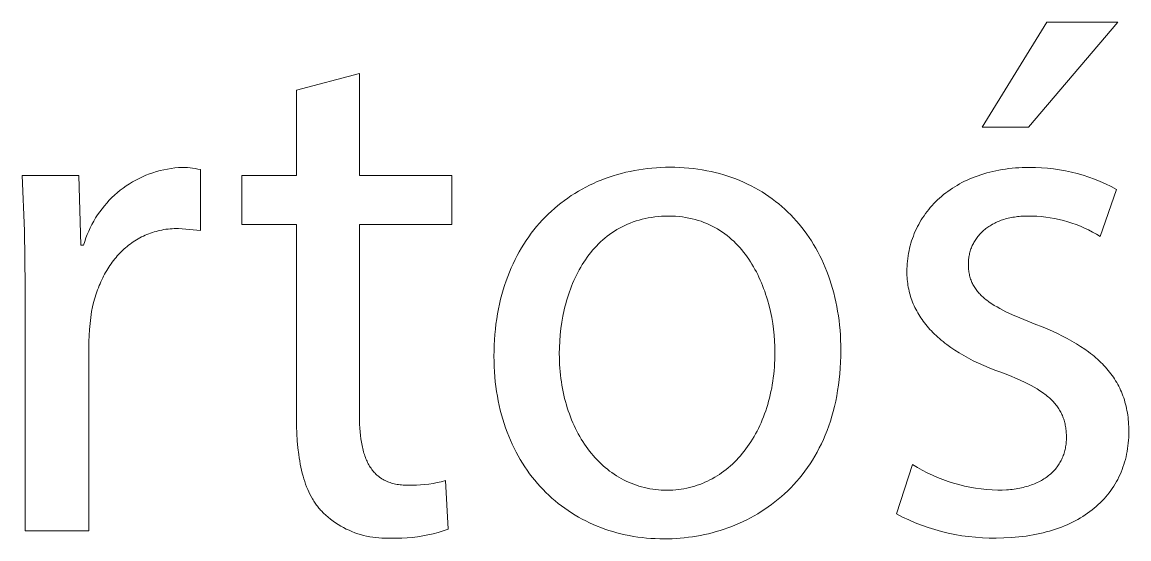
# Model space of a CAD drawing. Header units: millimetres. Extents: x -1893 to 2799, y -925 to 2353.
# Drawn here: x 1589.8 to 1660.7, y -846.5 to -813.5 of the extents above; entities that cross this region are included whole.
import ezdxf

# ---------------------------------------------------------------- set-up
doc = ezdxf.new("R2010")
doc.units = ezdxf.units.MM
doc.header["$MEASUREMENT"] = 0
doc.layers.add('Domyślny', color=7, linetype='Continuous', true_color=0x000000)

msp = doc.modelspace()

# ---------------------------------------------------------------- linework, layer by layer
at = {"layer": 'Domyślny', "color": 18, "lineweight": 15, "true_color": 0x000000}
for p, q in [((1651.272, -820.197), (1655.428, -813.478)), ((1659.975, -813.478), (1654.241, -820.197)), ((1655.428, -813.478), (1659.975, -813.478)), ((1607.363, -817.837), (1611.394, -816.759)), ((1611.394, -816.759), (1611.394, -823.29)), ((1607.363, -823.29), (1607.363, -817.837)), ((1654.241, -820.197), (1651.272, -820.197)), ((1598.163, -823.115), (1598.391, -823.044)), ((1598.391, -823.044), (1598.621, -822.981)), ((1598.621, -822.981), (1598.853, -822.927)), ((1598.853, -822.927), (1599.087, -822.88)), ((1599.087, -822.88), (1599.322, -822.841)), ((1599.322, -822.841), (1599.558, -822.811)), ((1599.558, -822.811), (1599.796, -822.789)), ((1599.796, -822.789), (1600.034, -822.775)), ((1600.034, -822.775), (1600.203, -822.778)), ((1600.203, -822.778), (1600.371, -822.788)), ((1600.371, -822.788), (1600.54, -822.802)), ((1600.54, -822.802), (1600.707, -822.822)), ((1600.707, -822.822), (1600.874, -822.848)), ((1600.874, -822.848), (1601.04, -822.879)), ((1601.04, -822.879), (1601.205, -822.915)), ((1601.205, -822.915), (1601.205, -826.806)), ((1628.452, -823.087), (1628.725, -823.027)), ((1628.725, -823.027), (1629, -822.972)), ((1629, -822.972), (1629.278, -822.924)), ((1629.278, -822.924), (1629.559, -822.882)), ((1629.559, -822.882), (1629.842, -822.846)), ((1629.842, -822.846), (1630.127, -822.817)), ((1630.127, -822.817), (1630.414, -822.795)), ((1630.414, -822.795), (1630.703, -822.778)), ((1630.703, -822.778), (1630.995, -822.768)), ((1630.995, -822.768), (1631.288, -822.765)), ((1631.288, -822.765), (1631.593, -822.769)), ((1631.593, -822.769), (1631.894, -822.779)), ((1631.894, -822.779), (1632.193, -822.796)), ((1632.193, -822.796), (1632.488, -822.82)), ((1632.488, -822.82), (1632.779, -822.851)), ((1632.779, -822.851), (1633.067, -822.888)), ((1633.067, -822.888), (1633.352, -822.932)), ((1633.352, -822.932), (1633.634, -822.983)), ((1633.634, -822.983), (1633.911, -823.04)), ((1633.911, -823.04), (1634.186, -823.103)), ((1651.763, -823.077), (1651.958, -823.03)), ((1651.958, -823.03), (1652.156, -822.986)), ((1652.156, -822.986), (1652.358, -822.947)), ((1652.358, -822.947), (1652.562, -822.911)), ((1652.562, -822.911), (1652.769, -822.88)), ((1652.769, -822.88), (1652.98, -822.852)), ((1652.98, -822.852), (1653.193, -822.829)), ((1653.193, -822.829), (1653.409, -822.809)), ((1653.409, -822.809), (1653.628, -822.794)), ((1653.628, -822.794), (1653.85, -822.783)), ((1653.85, -822.783), (1654.075, -822.777)), ((1654.075, -822.777), (1654.303, -822.775)), ((1654.303, -822.775), (1654.691, -822.779)), ((1654.691, -822.779), (1655.078, -822.797)), ((1655.078, -822.797), (1655.464, -822.827)), ((1655.464, -822.827), (1655.849, -822.871)), ((1655.849, -822.871), (1656.233, -822.927)), ((1656.233, -822.927), (1656.614, -822.997)), ((1656.614, -822.997), (1656.993, -823.079)), ((1589.936, -826.835), (1589.784, -823.29)), ((1589.784, -823.29), (1593.409, -823.29)), ((1593.409, -823.29), (1593.55, -827.743)), ((1596.658, -823.826), (1596.862, -823.702)), ((1596.862, -823.702), (1597.07, -823.586)), ((1597.07, -823.586), (1597.282, -823.476)), ((1597.282, -823.476), (1597.497, -823.375)), ((1597.497, -823.375), (1597.716, -823.28)), ((1597.716, -823.28), (1597.938, -823.194)), ((1597.938, -823.194), (1598.163, -823.115)), ((1603.848, -826.431), (1603.848, -823.29)), ((1603.848, -823.29), (1607.363, -823.29)), ((1611.394, -823.29), (1617.316, -823.29)), ((1617.316, -823.29), (1617.316, -826.431)), ((1626.376, -823.796), (1626.624, -823.686)), ((1626.624, -823.686), (1626.876, -823.583)), ((1626.876, -823.583), (1627.131, -823.485)), ((1627.131, -823.485), (1627.389, -823.393)), ((1627.389, -823.393), (1627.651, -823.307)), ((1627.651, -823.307), (1627.915, -823.228)), ((1627.915, -823.228), (1628.182, -823.155)), ((1628.182, -823.155), (1628.452, -823.087)), ((1634.186, -823.103), (1634.456, -823.173)), ((1634.456, -823.173), (1634.723, -823.249)), ((1634.723, -823.249), (1634.986, -823.332)), ((1634.986, -823.332), (1635.245, -823.42)), ((1635.245, -823.42), (1635.501, -823.515)), ((1635.501, -823.515), (1635.753, -823.616)), ((1635.753, -823.616), (1636, -823.723)), ((1636, -823.723), (1636.244, -823.836)), ((1649.828, -823.833), (1649.988, -823.747)), ((1649.988, -823.747), (1650.151, -823.665)), ((1650.151, -823.665), (1650.317, -823.586)), ((1650.317, -823.586), (1650.486, -823.51)), ((1650.486, -823.51), (1650.659, -823.437)), ((1650.659, -823.437), (1650.835, -823.368)), ((1650.835, -823.368), (1651.014, -823.303)), ((1651.014, -823.303), (1651.197, -823.241)), ((1651.197, -823.241), (1651.382, -823.183)), ((1651.382, -823.183), (1651.571, -823.128)), ((1651.571, -823.128), (1651.763, -823.077)), ((1656.993, -823.079), (1657.369, -823.174)), ((1657.369, -823.174), (1657.741, -823.281)), ((1657.741, -823.281), (1658.11, -823.401)), ((1658.11, -823.401), (1658.474, -823.533)), ((1658.474, -823.533), (1658.834, -823.677)), ((1658.834, -823.677), (1659.188, -823.833)), ((1595.71, -824.546), (1595.889, -824.389)), ((1595.889, -824.389), (1596.074, -824.238)), ((1596.074, -824.238), (1596.264, -824.094)), ((1596.264, -824.094), (1596.458, -823.956)), ((1596.458, -823.956), (1596.658, -823.826)), ((1624.959, -824.581), (1625.186, -824.436)), ((1625.186, -824.436), (1625.416, -824.296)), ((1625.416, -824.296), (1625.651, -824.162)), ((1625.651, -824.162), (1625.889, -824.034)), ((1625.889, -824.034), (1626.131, -823.912)), ((1626.131, -823.912), (1626.376, -823.796)), ((1636.244, -823.836), (1636.484, -823.954)), ((1636.484, -823.954), (1636.719, -824.079)), ((1636.719, -824.079), (1636.95, -824.209)), ((1636.95, -824.209), (1637.178, -824.346)), ((1637.178, -824.346), (1637.4, -824.487)), ((1637.4, -824.487), (1637.619, -824.635)), ((1648.808, -824.518), (1648.943, -824.411)), ((1648.943, -824.411), (1649.082, -824.307)), ((1649.082, -824.307), (1649.224, -824.206)), ((1649.224, -824.206), (1649.37, -824.108)), ((1649.37, -824.108), (1649.52, -824.013)), ((1649.52, -824.013), (1649.672, -823.922)), ((1649.672, -823.922), (1649.828, -823.833)), ((1659.881, -824.181), (1658.85, -827.196)), ((1659.188, -823.833), (1659.538, -824.001)), ((1659.538, -824.001), (1659.881, -824.181)), ((1595.05, -825.233), (1595.206, -825.053)), ((1595.206, -825.053), (1595.368, -824.878)), ((1595.368, -824.878), (1595.536, -824.709)), ((1595.536, -824.709), (1595.71, -824.546)), ((1624.092, -825.221), (1624.302, -825.053)), ((1624.302, -825.053), (1624.517, -824.89)), ((1624.517, -824.89), (1624.736, -824.733)), ((1624.736, -824.733), (1624.959, -824.581)), ((1637.619, -824.635), (1637.833, -824.788)), ((1637.833, -824.788), (1638.043, -824.946)), ((1638.043, -824.946), (1638.248, -825.11)), ((1638.248, -825.11), (1638.449, -825.279)), ((1648.07, -825.214), (1648.184, -825.092)), ((1648.184, -825.092), (1648.302, -824.972)), ((1648.302, -824.972), (1648.423, -824.854)), ((1648.423, -824.854), (1648.547, -824.739)), ((1648.547, -824.739), (1648.676, -824.627)), ((1648.676, -824.627), (1648.808, -824.518)), ((1594.492, -826.005), (1594.621, -825.805)), ((1594.621, -825.805), (1594.757, -825.609)), ((1594.757, -825.609), (1594.9, -825.419)), ((1594.9, -825.419), (1595.05, -825.233)), ((1623.293, -825.953), (1623.486, -825.761)), ((1623.486, -825.761), (1623.683, -825.576)), ((1623.683, -825.576), (1623.885, -825.396)), ((1623.885, -825.396), (1624.092, -825.221)), ((1630.746, -825.903), (1630.527, -825.919)), ((1630.968, -825.893), (1630.746, -825.903)), ((1631.195, -825.89), (1630.968, -825.893)), ((1631.422, -825.894), (1631.195, -825.89)), ((1631.645, -825.904), (1631.422, -825.894)), ((1631.863, -825.922), (1631.645, -825.904)), ((1638.449, -825.279), (1638.645, -825.454)), ((1638.645, -825.454), (1638.837, -825.634)), ((1638.837, -825.634), (1639.024, -825.819)), ((1639.024, -825.819), (1639.206, -826.009)), ((1647.465, -825.999), (1647.557, -825.863)), ((1647.557, -825.863), (1647.652, -825.729)), ((1647.652, -825.729), (1647.751, -825.596)), ((1647.751, -825.596), (1647.854, -825.467)), ((1647.854, -825.467), (1647.96, -825.339)), ((1647.96, -825.339), (1648.07, -825.214)), ((1653.658, -825.909), (1653.552, -825.92)), ((1653.765, -825.9), (1653.658, -825.909)), ((1653.874, -825.893), (1653.765, -825.9)), ((1653.984, -825.888), (1653.874, -825.893)), ((1654.096, -825.885), (1653.984, -825.888)), ((1654.209, -825.884), (1654.096, -825.885)), ((1654.497, -825.887), (1654.209, -825.884)), ((1654.784, -825.9), (1654.497, -825.887)), ((1655.07, -825.922), (1654.784, -825.9)), ((1594.146, -826.631), (1594.254, -826.419)), ((1594.254, -826.419), (1594.369, -826.21)), ((1594.369, -826.21), (1594.492, -826.005)), ((1607.363, -826.431), (1603.848, -826.431)), ((1607.363, -838.836), (1607.363, -826.431)), ((1617.316, -826.431), (1611.394, -826.431)), ((1611.394, -826.431), (1611.394, -838.696)), ((1622.567, -826.773), (1622.741, -826.56)), ((1622.741, -826.56), (1622.92, -826.352)), ((1622.92, -826.352), (1623.104, -826.149)), ((1623.104, -826.149), (1623.293, -825.953)), ((1628.212, -826.571), (1628.044, -826.661)), ((1628.384, -826.487), (1628.212, -826.571)), ((1628.559, -826.408), (1628.384, -826.487)), ((1628.739, -826.334), (1628.559, -826.408)), ((1628.922, -826.265), (1628.739, -826.334)), ((1629.109, -826.202), (1628.922, -826.265)), ((1629.3, -826.144), (1629.109, -826.202)), ((1629.494, -826.092), (1629.3, -826.144)), ((1629.693, -826.045), (1629.494, -826.092)), ((1629.896, -826.005), (1629.693, -826.045)), ((1630.102, -825.97), (1629.896, -826.005)), ((1630.313, -825.942), (1630.102, -825.97)), ((1630.527, -825.919), (1630.313, -825.942)), ((1632.077, -825.946), (1631.863, -825.922)), ((1632.287, -825.977), (1632.077, -825.946)), ((1632.493, -826.014), (1632.287, -825.977)), ((1632.694, -826.057), (1632.493, -826.014)), ((1632.892, -826.107), (1632.694, -826.057)), ((1633.085, -826.163), (1632.892, -826.107)), ((1633.274, -826.225), (1633.085, -826.163)), ((1633.459, -826.292), (1633.274, -826.225)), ((1633.639, -826.365), (1633.459, -826.292)), ((1633.816, -826.444), (1633.639, -826.365)), ((1633.989, -826.528), (1633.816, -826.444)), ((1634.158, -826.617), (1633.989, -826.528)), ((1634.322, -826.712), (1634.158, -826.617)), ((1639.206, -826.009), (1639.383, -826.205)), ((1639.383, -826.205), (1639.556, -826.405)), ((1639.556, -826.405), (1639.724, -826.61)), ((1639.724, -826.61), (1639.886, -826.821)), ((1647.066, -826.713), (1647.138, -826.566)), ((1647.138, -826.566), (1647.214, -826.421)), ((1647.214, -826.421), (1647.294, -826.279)), ((1647.294, -826.279), (1647.378, -826.138)), ((1647.378, -826.138), (1647.465, -825.999)), ((1651.646, -826.596), (1651.58, -826.644)), ((1651.715, -826.549), (1651.646, -826.596)), ((1651.786, -826.504), (1651.715, -826.549)), ((1651.858, -826.46), (1651.786, -826.504)), ((1651.932, -826.417), (1651.858, -826.46)), ((1652.008, -826.376), (1651.932, -826.417)), ((1652.085, -826.336), (1652.008, -826.376)), ((1652.164, -826.298), (1652.085, -826.336)), ((1652.245, -826.261), (1652.164, -826.298)), ((1652.328, -826.226), (1652.245, -826.261)), ((1652.412, -826.192), (1652.328, -826.226)), ((1652.498, -826.16), (1652.412, -826.192)), ((1652.585, -826.13), (1652.498, -826.16)), ((1652.675, -826.101), (1652.585, -826.13)), ((1652.766, -826.074), (1652.675, -826.101)), ((1652.858, -826.048), (1652.766, -826.074)), ((1652.952, -826.025), (1652.858, -826.048)), ((1653.048, -826.003), (1652.952, -826.025)), ((1653.146, -825.982), (1653.048, -826.003)), ((1653.245, -825.964), (1653.146, -825.982)), ((1653.346, -825.948), (1653.245, -825.964)), ((1653.448, -825.933), (1653.346, -825.948)), ((1653.552, -825.92), (1653.448, -825.933)), ((1655.356, -825.953), (1655.07, -825.922)), ((1655.641, -825.994), (1655.356, -825.953)), ((1655.924, -826.045), (1655.641, -825.994)), ((1656.205, -826.105), (1655.924, -826.045)), ((1656.484, -826.174), (1656.205, -826.105)), ((1656.76, -826.252), (1656.484, -826.174)), ((1657.034, -826.339), (1656.76, -826.252)), ((1657.305, -826.436), (1657.034, -826.339)), ((1657.573, -826.541), (1657.305, -826.436)), ((1657.836, -826.655), (1657.573, -826.541)), ((1589.972, -830.384), (1589.936, -826.835)), ((1593.791, -827.515), (1593.868, -827.29)), ((1593.868, -827.29), (1593.953, -827.067)), ((1593.953, -827.067), (1594.046, -826.847)), ((1594.046, -826.847), (1594.146, -826.631)), ((1597.327, -827.283), (1597.219, -827.343)), ((1597.437, -827.226), (1597.327, -827.283)), ((1597.548, -827.172), (1597.437, -827.226)), ((1597.66, -827.12), (1597.548, -827.172)), ((1597.774, -827.071), (1597.66, -827.12)), ((1597.89, -827.025), (1597.774, -827.071)), ((1598.007, -826.982), (1597.89, -827.025)), ((1598.126, -826.941), (1598.007, -826.982)), ((1598.246, -826.903), (1598.126, -826.941)), ((1598.368, -826.868), (1598.246, -826.903)), ((1598.491, -826.836), (1598.368, -826.868)), ((1598.615, -826.807), (1598.491, -826.836)), ((1598.741, -826.781), (1598.615, -826.807)), ((1598.869, -826.758), (1598.741, -826.781)), ((1598.997, -826.737), (1598.869, -826.758)), ((1599.128, -826.72), (1598.997, -826.737)), ((1599.259, -826.706), (1599.128, -826.72)), ((1599.392, -826.695), (1599.259, -826.706)), ((1599.527, -826.687), (1599.392, -826.695)), ((1599.662, -826.682), (1599.527, -826.687)), ((1599.799, -826.681), (1599.662, -826.682)), ((1601.205, -826.806), (1599.799, -826.681)), ((1622.075, -827.446), (1622.234, -827.217)), ((1622.234, -827.217), (1622.398, -826.992)), ((1622.398, -826.992), (1622.567, -826.773)), ((1627.117, -827.295), (1626.976, -827.416)), ((1627.262, -827.178), (1627.117, -827.295)), ((1627.411, -827.065), (1627.262, -827.178)), ((1627.564, -826.957), (1627.411, -827.065)), ((1627.72, -826.854), (1627.564, -826.957)), ((1627.88, -826.755), (1627.72, -826.854)), ((1628.044, -826.661), (1627.88, -826.755)), ((1634.483, -826.811), (1634.322, -826.712)), ((1634.64, -826.915), (1634.483, -826.811)), ((1634.793, -827.024), (1634.64, -826.915)), ((1634.942, -827.138), (1634.793, -827.024)), ((1635.087, -827.256), (1634.942, -827.138)), ((1635.228, -827.378), (1635.087, -827.256)), ((1639.886, -826.821), (1640.044, -827.036)), ((1640.044, -827.036), (1640.197, -827.256)), ((1640.197, -827.256), (1640.345, -827.48)), ((1646.764, -827.473), (1646.817, -827.317)), ((1646.817, -827.317), (1646.873, -827.164)), ((1646.873, -827.164), (1646.933, -827.012)), ((1646.933, -827.012), (1646.997, -826.861)), ((1646.997, -826.861), (1647.066, -826.713)), ((1650.915, -827.315), (1650.872, -827.378)), ((1650.961, -827.253), (1650.915, -827.315)), ((1651.008, -827.192), (1650.961, -827.253)), ((1651.057, -827.132), (1651.008, -827.192)), ((1651.108, -827.073), (1651.057, -827.132)), ((1651.16, -827.016), (1651.108, -827.073)), ((1651.215, -826.959), (1651.16, -827.016)), ((1651.271, -826.903), (1651.215, -826.959)), ((1651.329, -826.849), (1651.271, -826.903)), ((1651.389, -826.796), (1651.329, -826.849)), ((1651.451, -826.744), (1651.389, -826.796)), ((1651.514, -826.693), (1651.451, -826.744)), ((1651.58, -826.644), (1651.514, -826.693)), ((1658.096, -826.778), (1657.836, -826.655)), ((1658.352, -826.909), (1658.096, -826.778)), ((1658.603, -827.048), (1658.352, -826.909)), ((1658.85, -827.196), (1658.603, -827.048)), ((1593.55, -827.743), (1593.721, -827.743)), ((1593.721, -827.743), (1593.791, -827.515)), ((1596.321, -827.994), (1596.229, -828.078)), ((1596.414, -827.912), (1596.321, -827.994)), ((1596.509, -827.832), (1596.414, -827.912)), ((1596.605, -827.755), (1596.509, -827.832)), ((1596.704, -827.68), (1596.605, -827.755)), ((1596.804, -827.607), (1596.704, -827.68)), ((1596.905, -827.538), (1596.804, -827.607)), ((1597.008, -827.47), (1596.905, -827.538)), ((1597.113, -827.405), (1597.008, -827.47)), ((1597.219, -827.343), (1597.113, -827.405)), ((1621.629, -828.168), (1621.772, -827.922)), ((1621.772, -827.922), (1621.921, -827.681)), ((1621.921, -827.681), (1622.075, -827.446)), ((1626.446, -827.941), (1626.323, -828.081)), ((1626.573, -827.804), (1626.446, -827.941)), ((1626.704, -827.671), (1626.573, -827.804)), ((1626.838, -827.541), (1626.704, -827.671)), ((1626.976, -827.416), (1626.838, -827.541)), ((1635.366, -827.505), (1635.228, -827.378)), ((1635.499, -827.635), (1635.366, -827.505)), ((1635.629, -827.77), (1635.499, -827.635)), ((1635.755, -827.908), (1635.629, -827.77)), ((1635.878, -828.049), (1635.755, -827.908)), ((1640.345, -827.48), (1640.487, -827.71)), ((1640.487, -827.71), (1640.624, -827.944)), ((1640.624, -827.944), (1640.756, -828.182)), ((1646.596, -828.11), (1646.632, -827.948)), ((1646.632, -827.948), (1646.672, -827.788)), ((1646.672, -827.788), (1646.716, -827.63)), ((1646.716, -827.63), (1646.764, -827.473)), ((1650.565, -827.985), (1650.54, -828.057)), ((1650.591, -827.915), (1650.565, -827.985)), ((1650.62, -827.845), (1650.591, -827.915)), ((1650.65, -827.776), (1650.62, -827.845)), ((1650.682, -827.707), (1650.65, -827.776)), ((1650.716, -827.64), (1650.682, -827.707)), ((1650.752, -827.573), (1650.716, -827.64)), ((1650.79, -827.507), (1650.752, -827.573)), ((1650.83, -827.442), (1650.79, -827.507)), ((1650.872, -827.378), (1650.83, -827.442)), ((1595.637, -828.732), (1595.559, -828.835)), ((1595.716, -828.632), (1595.637, -828.732)), ((1595.797, -828.535), (1595.716, -828.632)), ((1595.88, -828.439), (1595.797, -828.535)), ((1595.965, -828.345), (1595.88, -828.439)), ((1596.051, -828.254), (1595.965, -828.345)), ((1596.139, -828.165), (1596.051, -828.254)), ((1596.229, -828.078), (1596.139, -828.165)), ((1621.232, -828.937), (1621.359, -828.675)), ((1621.359, -828.675), (1621.491, -828.419)), ((1621.491, -828.419), (1621.629, -828.168)), ((1625.867, -828.679), (1625.762, -828.837)), ((1625.976, -828.525), (1625.867, -828.679)), ((1626.088, -828.373), (1625.976, -828.525)), ((1626.204, -828.226), (1626.088, -828.373)), ((1626.323, -828.081), (1626.204, -828.226)), ((1635.996, -828.195), (1635.878, -828.049)), ((1636.111, -828.343), (1635.996, -828.195)), ((1636.223, -828.495), (1636.111, -828.343)), ((1636.331, -828.65), (1636.223, -828.495)), ((1636.435, -828.808), (1636.331, -828.65)), ((1640.756, -828.182), (1640.883, -828.425)), ((1640.883, -828.425), (1641.004, -828.673)), ((1641.004, -828.673), (1641.12, -828.925)), ((1646.494, -828.769), (1646.513, -828.602)), ((1646.513, -828.602), (1646.537, -828.437)), ((1646.537, -828.437), (1646.564, -828.273)), ((1646.564, -828.273), (1646.596, -828.11)), ((1650.406, -828.729), (1650.401, -828.806)), ((1650.413, -828.652), (1650.406, -828.729)), ((1650.422, -828.575), (1650.413, -828.652)), ((1650.433, -828.5), (1650.422, -828.575)), ((1650.446, -828.424), (1650.433, -828.5)), ((1650.461, -828.35), (1650.446, -828.424)), ((1650.478, -828.275), (1650.461, -828.35)), ((1650.497, -828.202), (1650.478, -828.275)), ((1650.517, -828.129), (1650.497, -828.202)), ((1650.54, -828.057), (1650.517, -828.129)), ((1595.199, -829.376), (1595.132, -829.49)), ((1595.267, -829.264), (1595.199, -829.376)), ((1595.337, -829.153), (1595.267, -829.264)), ((1595.409, -829.045), (1595.337, -829.153)), ((1595.483, -828.939), (1595.409, -829.045)), ((1595.559, -828.835), (1595.483, -828.939)), ((1620.996, -829.475), (1621.111, -829.203)), ((1621.111, -829.203), (1621.232, -828.937)), ((1625.468, -829.327), (1625.377, -829.496)), ((1625.562, -829.161), (1625.468, -829.327)), ((1625.66, -828.997), (1625.562, -829.161)), ((1625.762, -828.837), (1625.66, -828.997)), ((1636.535, -828.969), (1636.435, -828.808)), ((1636.632, -829.132), (1636.535, -828.969)), ((1636.726, -829.298), (1636.632, -829.132)), ((1636.816, -829.466), (1636.726, -829.298)), ((1641.12, -828.925), (1641.231, -829.181)), ((1641.231, -829.181), (1641.336, -829.441)), ((1641.336, -829.441), (1641.435, -829.706)), ((1646.46, -829.446), (1646.462, -829.275)), ((1646.461, -829.573), (1646.46, -829.446)), ((1646.462, -829.275), (1646.468, -829.105)), ((1646.468, -829.105), (1646.479, -828.936)), ((1646.479, -828.936), (1646.494, -828.769)), ((1650.398, -828.884), (1650.397, -828.962)), ((1650.397, -828.962), (1650.398, -829.05)), ((1650.401, -828.806), (1650.398, -828.884)), ((1650.398, -829.05), (1650.401, -829.136)), ((1650.401, -829.136), (1650.406, -829.221)), ((1650.406, -829.221), (1650.413, -829.304)), ((1650.413, -829.304), (1650.422, -829.386)), ((1650.422, -829.386), (1650.433, -829.467)), ((1594.827, -830.09), (1594.772, -830.215)), ((1594.885, -829.966), (1594.827, -830.09)), ((1594.944, -829.845), (1594.885, -829.966)), ((1595.004, -829.725), (1594.944, -829.845)), ((1595.067, -829.607), (1595.004, -829.725)), ((1595.132, -829.49), (1595.067, -829.607)), ((1620.687, -830.322), (1620.784, -830.034)), ((1620.784, -830.034), (1620.887, -829.752)), ((1620.887, -829.752), (1620.996, -829.475)), ((1625.124, -830.019), (1625.047, -830.198)), ((1625.205, -829.842), (1625.124, -830.019)), ((1625.289, -829.668), (1625.205, -829.842)), ((1625.377, -829.496), (1625.289, -829.668)), ((1636.902, -829.637), (1636.816, -829.466)), ((1636.985, -829.809), (1636.902, -829.637)), ((1637.065, -829.984), (1636.985, -829.809)), ((1637.141, -830.161), (1637.065, -829.984)), ((1637.214, -830.339), (1637.141, -830.161)), ((1641.435, -829.706), (1641.529, -829.975)), ((1641.529, -829.975), (1641.617, -830.248)), ((1646.465, -829.7), (1646.461, -829.573)), ((1646.472, -829.825), (1646.465, -829.7)), ((1646.482, -829.951), (1646.472, -829.825)), ((1646.495, -830.075), (1646.482, -829.951)), ((1646.511, -830.199), (1646.495, -830.075)), ((1650.433, -829.467), (1650.447, -829.546)), ((1650.447, -829.546), (1650.462, -829.624)), ((1650.462, -829.624), (1650.479, -829.701)), ((1650.479, -829.701), (1650.498, -829.776)), ((1650.498, -829.776), (1650.52, -829.851)), ((1650.52, -829.851), (1650.543, -829.924)), ((1650.543, -829.924), (1650.569, -829.995)), ((1650.569, -829.995), (1650.597, -830.066)), ((1650.597, -830.066), (1650.626, -830.136)), ((1650.626, -830.136), (1650.658, -830.204)), ((1589.972, -846.024), (1589.972, -830.384)), ((1594.526, -830.867), (1594.441, -831.14)), ((1594.619, -830.602), (1594.526, -830.867)), ((1594.668, -830.471), (1594.619, -830.602)), ((1594.719, -830.342), (1594.668, -830.471)), ((1594.772, -830.215), (1594.719, -830.342)), ((1620.511, -830.911), (1620.595, -830.614)), ((1620.595, -830.614), (1620.687, -830.322)), ((1624.837, -830.747), (1624.773, -830.935)), ((1624.903, -830.562), (1624.837, -830.747)), ((1624.974, -830.379), (1624.903, -830.562)), ((1625.047, -830.198), (1624.974, -830.379)), ((1637.283, -830.519), (1637.214, -830.339)), ((1637.349, -830.7), (1637.283, -830.519)), ((1637.412, -830.883), (1637.349, -830.7)), ((1641.617, -830.248), (1641.699, -830.525)), ((1641.699, -830.525), (1641.776, -830.806)), ((1641.776, -830.806), (1641.847, -831.091)), ((1646.529, -830.321), (1646.511, -830.199)), ((1646.55, -830.444), (1646.529, -830.321)), ((1646.574, -830.565), (1646.55, -830.444)), ((1646.601, -830.686), (1646.574, -830.565)), ((1646.631, -830.806), (1646.601, -830.686)), ((1646.664, -830.925), (1646.631, -830.806)), ((1650.658, -830.204), (1650.692, -830.272)), ((1650.692, -830.272), (1650.728, -830.338)), ((1650.728, -830.338), (1650.766, -830.404)), ((1650.766, -830.404), (1650.806, -830.468)), ((1650.806, -830.468), (1650.848, -830.532)), ((1650.848, -830.532), (1650.893, -830.594)), ((1650.893, -830.594), (1650.939, -830.656)), ((1650.939, -830.656), (1650.988, -830.717)), ((1650.988, -830.717), (1651.039, -830.777)), ((1651.039, -830.777), (1651.091, -830.837)), ((1651.091, -830.837), (1651.146, -830.895)), ((1594.365, -831.418), (1594.297, -831.703)), ((1594.441, -831.14), (1594.365, -831.418)), ((1620.294, -831.833), (1620.36, -831.521)), ((1620.36, -831.521), (1620.432, -831.213)), ((1620.432, -831.213), (1620.511, -830.911)), ((1624.603, -831.506), (1624.553, -831.7)), ((1624.657, -831.314), (1624.603, -831.506)), ((1624.713, -831.123), (1624.657, -831.314)), ((1624.773, -830.935), (1624.713, -831.123)), ((1637.471, -831.067), (1637.412, -830.883)), ((1637.528, -831.252), (1637.471, -831.067)), ((1637.63, -831.625), (1637.528, -831.252)), ((1641.847, -831.091), (1641.911, -831.38)), ((1641.911, -831.38), (1641.97, -831.672)), ((1646.7, -831.044), (1646.664, -830.925)), ((1646.738, -831.161), (1646.7, -831.044)), ((1646.78, -831.278), (1646.738, -831.161)), ((1646.824, -831.395), (1646.78, -831.278)), ((1646.871, -831.51), (1646.824, -831.395)), ((1646.921, -831.624), (1646.871, -831.51)), ((1651.146, -830.895), (1651.204, -830.953)), ((1651.204, -830.953), (1651.263, -831.011)), ((1651.263, -831.011), (1651.324, -831.067)), ((1651.324, -831.067), (1651.388, -831.123)), ((1651.388, -831.123), (1651.454, -831.179)), ((1651.454, -831.179), (1651.522, -831.233)), ((1651.522, -831.233), (1651.592, -831.288)), ((1651.592, -831.288), (1651.664, -831.341)), ((1651.664, -831.341), (1651.738, -831.395)), ((1651.738, -831.395), (1651.894, -831.5)), ((1651.894, -831.5), (1652.058, -831.604)), ((1594.237, -831.993), (1594.181, -832.375)), ((1594.297, -831.703), (1594.237, -831.993)), ((1620.182, -832.472), (1620.235, -832.15)), ((1620.235, -832.15), (1620.294, -831.833)), ((1624.423, -832.288), (1624.353, -832.685)), ((1624.507, -831.894), (1624.423, -832.288)), ((1624.553, -831.7), (1624.507, -831.894)), ((1637.72, -832), (1637.63, -831.625)), ((1637.797, -832.377), (1637.72, -832)), ((1641.97, -831.672), (1642.023, -831.969)), ((1642.023, -831.969), (1642.07, -832.269)), ((1642.07, -832.269), (1642.111, -832.573)), ((1646.974, -831.738), (1646.921, -831.624)), ((1647.03, -831.851), (1646.974, -831.738)), ((1647.089, -831.963), (1647.03, -831.851)), ((1647.151, -832.075), (1647.089, -831.963)), ((1647.216, -832.185), (1647.151, -832.075)), ((1647.284, -832.295), (1647.216, -832.185)), ((1652.058, -831.604), (1652.231, -831.707)), ((1652.231, -831.707), (1652.413, -831.808)), ((1652.413, -831.808), (1652.603, -831.909)), ((1652.603, -831.909), (1652.803, -832.009)), ((1652.803, -832.009), (1653.229, -832.209)), ((1653.229, -832.209), (1653.691, -832.41)), ((1594.135, -832.759), (1594.101, -833.143)), ((1594.181, -832.375), (1594.135, -832.759)), ((1620.097, -833.13), (1620.136, -832.798)), ((1620.136, -832.798), (1620.182, -832.472)), ((1624.353, -832.685), (1624.296, -833.085)), ((1637.862, -832.754), (1637.797, -832.377)), ((1637.915, -833.13), (1637.862, -832.754)), ((1642.111, -832.573), (1642.146, -832.88)), ((1642.146, -832.88), (1642.174, -833.191)), ((1647.354, -832.403), (1647.284, -832.295)), ((1647.428, -832.511), (1647.354, -832.403)), ((1647.505, -832.618), (1647.428, -832.511)), ((1647.584, -832.724), (1647.505, -832.618)), ((1647.667, -832.829), (1647.584, -832.724)), ((1647.752, -832.934), (1647.667, -832.829)), ((1647.841, -833.037), (1647.752, -832.934)), ((1653.691, -832.41), (1654.725, -832.821)), ((1654.725, -832.821), (1655.088, -832.964)), ((1655.088, -832.964), (1655.441, -833.111)), ((1594.077, -833.529), (1594.065, -833.915)), ((1594.101, -833.143), (1594.077, -833.529)), ((1620.04, -833.807), (1620.065, -833.466)), ((1620.065, -833.466), (1620.097, -833.13)), ((1624.252, -833.488), (1624.22, -833.893)), ((1624.296, -833.085), (1624.252, -833.488)), ((1637.955, -833.505), (1637.915, -833.13)), ((1637.984, -833.877), (1637.955, -833.505)), ((1642.174, -833.191), (1642.197, -833.505)), ((1642.197, -833.505), (1642.213, -833.823)), ((1647.932, -833.139), (1647.841, -833.037)), ((1648.027, -833.241), (1647.932, -833.139)), ((1648.124, -833.341), (1648.027, -833.241)), ((1648.225, -833.441), (1648.124, -833.341)), ((1648.328, -833.54), (1648.225, -833.441)), ((1648.435, -833.638), (1648.328, -833.54)), ((1648.545, -833.734), (1648.435, -833.638)), ((1655.441, -833.111), (1655.782, -833.26)), ((1655.782, -833.26), (1656.111, -833.412)), ((1656.111, -833.412), (1656.429, -833.568)), ((1656.429, -833.568), (1656.736, -833.728)), ((1594.065, -833.915), (1594.065, -846.024)), ((1620.011, -834.503), (1620.022, -834.153)), ((1620.022, -834.153), (1620.04, -833.807)), ((1624.201, -834.297), (1624.195, -834.702)), ((1624.22, -833.893), (1624.201, -834.297)), ((1638.001, -834.245), (1637.984, -833.877)), ((1638.007, -834.608), (1638.001, -834.245)), ((1642.213, -833.823), (1642.222, -834.144)), ((1642.222, -834.144), (1642.225, -834.468)), ((1648.657, -833.83), (1648.545, -833.734)), ((1648.773, -833.925), (1648.657, -833.83)), ((1648.892, -834.019), (1648.773, -833.925)), ((1649.013, -834.111), (1648.892, -834.019)), ((1649.266, -834.294), (1649.013, -834.111)), ((1649.531, -834.473), (1649.266, -834.294)), ((1656.736, -833.728), (1657.032, -833.891)), ((1657.032, -833.891), (1657.316, -834.058)), ((1657.316, -834.058), (1657.589, -834.228)), ((1657.589, -834.228), (1657.85, -834.404)), ((1657.85, -834.404), (1658.1, -834.583)), ((1620.008, -834.858), (1620.011, -834.503)), ((1620.011, -835.193), (1620.008, -834.858)), ((1624.195, -834.702), (1624.197, -834.934)), ((1624.197, -834.934), (1624.203, -835.164)), ((1637.988, -835.319), (1637.998, -835.085)), ((1637.998, -835.085), (1638.005, -834.848)), ((1638.005, -834.848), (1638.007, -834.608)), ((1642.221, -834.858), (1642.209, -835.242)), ((1642.225, -834.468), (1642.221, -834.858)), ((1649.808, -834.647), (1649.531, -834.473)), ((1650.098, -834.817), (1649.808, -834.647)), ((1650.4, -834.983), (1650.098, -834.817)), ((1650.714, -835.144), (1650.4, -834.983)), ((1658.1, -834.583), (1658.221, -834.675)), ((1658.221, -834.675), (1658.339, -834.767)), ((1658.339, -834.767), (1658.454, -834.861)), ((1658.454, -834.861), (1658.566, -834.956)), ((1658.566, -834.956), (1658.675, -835.053)), ((1658.675, -835.053), (1658.781, -835.15)), ((1620.022, -835.523), (1620.011, -835.193)), ((1620.039, -835.849), (1620.022, -835.523)), ((1624.203, -835.164), (1624.214, -835.393)), ((1624.214, -835.393), (1624.228, -835.619)), ((1624.228, -835.619), (1624.247, -835.843)), ((1637.93, -836.01), (1637.954, -835.782)), ((1637.954, -835.782), (1637.973, -835.552)), ((1637.973, -835.552), (1637.988, -835.319)), ((1642.188, -835.619), (1642.159, -835.989)), ((1642.209, -835.242), (1642.188, -835.619)), ((1651.041, -835.301), (1650.714, -835.144)), ((1651.381, -835.454), (1651.041, -835.301)), ((1651.733, -835.601), (1651.381, -835.454)), ((1652.098, -835.745), (1651.733, -835.601)), ((1652.475, -835.883), (1652.098, -835.745)), ((1658.781, -835.15), (1658.885, -835.249)), ((1658.885, -835.249), (1658.985, -835.349)), ((1658.985, -835.349), (1659.083, -835.451)), ((1659.083, -835.451), (1659.178, -835.553)), ((1659.178, -835.553), (1659.27, -835.657)), ((1659.27, -835.657), (1659.359, -835.763)), ((1659.359, -835.763), (1659.445, -835.87)), ((1620.063, -836.172), (1620.039, -835.849)), ((1620.093, -836.49), (1620.063, -836.172)), ((1620.13, -836.804), (1620.093, -836.49)), ((1624.247, -835.843), (1624.269, -836.066)), ((1624.269, -836.066), (1624.295, -836.286)), ((1624.295, -836.286), (1624.326, -836.504)), ((1624.326, -836.504), (1624.36, -836.72)), ((1637.836, -836.68), (1637.872, -836.459)), ((1637.872, -836.459), (1637.903, -836.236)), ((1637.903, -836.236), (1637.93, -836.01)), ((1642.122, -836.352), (1642.077, -836.708)), ((1642.159, -835.989), (1642.122, -836.352)), ((1653.024, -836.094), (1652.475, -835.883)), ((1653.53, -836.305), (1653.024, -836.094)), ((1653.768, -836.411), (1653.53, -836.305)), ((1653.994, -836.517), (1653.768, -836.411)), ((1654.211, -836.625), (1653.994, -836.517)), ((1659.445, -835.87), (1659.528, -835.978)), ((1659.528, -835.978), (1659.609, -836.088)), ((1659.609, -836.088), (1659.686, -836.199)), ((1659.686, -836.199), (1659.761, -836.312)), ((1659.761, -836.312), (1659.832, -836.426)), ((1659.832, -836.426), (1659.901, -836.542)), ((1659.901, -836.542), (1659.967, -836.66)), ((1620.174, -837.114), (1620.13, -836.804)), ((1620.224, -837.42), (1620.174, -837.114)), ((1624.36, -836.72), (1624.398, -836.933)), ((1624.398, -836.933), (1624.44, -837.144)), ((1624.44, -837.144), (1624.486, -837.353)), ((1637.707, -837.326), (1637.754, -837.113)), ((1637.754, -837.113), (1637.797, -836.898)), ((1637.797, -836.898), (1637.836, -836.68)), ((1642.024, -837.057), (1641.964, -837.4)), ((1642.077, -836.708), (1642.024, -837.057)), ((1654.417, -836.733), (1654.211, -836.625)), ((1654.613, -836.842), (1654.417, -836.733)), ((1654.8, -836.953), (1654.613, -836.842)), ((1654.977, -837.065), (1654.8, -836.953)), ((1655.144, -837.179), (1654.977, -837.065)), ((1655.224, -837.236), (1655.144, -837.179)), ((1655.301, -837.294), (1655.224, -837.236)), ((1659.967, -836.66), (1660.03, -836.778)), ((1660.03, -836.778), (1660.09, -836.899)), ((1660.09, -836.899), (1660.147, -837.021)), ((1660.147, -837.021), (1660.202, -837.145)), ((1660.202, -837.145), (1660.253, -837.271)), ((1620.28, -837.721), (1620.224, -837.42)), ((1620.343, -838.018), (1620.28, -837.721)), ((1624.486, -837.353), (1624.535, -837.559)), ((1624.535, -837.559), (1624.588, -837.763)), ((1624.588, -837.763), (1624.645, -837.964)), ((1637.482, -838.15), (1637.543, -837.948)), ((1637.543, -837.948), (1637.602, -837.744)), ((1637.602, -837.744), (1637.656, -837.536)), ((1637.656, -837.536), (1637.707, -837.326)), ((1641.897, -837.736), (1641.822, -838.065)), ((1641.964, -837.4), (1641.897, -837.736)), ((1655.377, -837.352), (1655.301, -837.294)), ((1655.45, -837.411), (1655.377, -837.352)), ((1655.521, -837.471), (1655.45, -837.411)), ((1655.589, -837.531), (1655.521, -837.471)), ((1655.655, -837.592), (1655.589, -837.531)), ((1655.719, -837.653), (1655.655, -837.592)), ((1655.781, -837.715), (1655.719, -837.653)), ((1655.84, -837.777), (1655.781, -837.715)), ((1655.897, -837.84), (1655.84, -837.777)), ((1655.953, -837.904), (1655.897, -837.84)), ((1656.005, -837.969), (1655.953, -837.904)), ((1660.253, -837.271), (1660.301, -837.398)), ((1660.301, -837.398), (1660.347, -837.527)), ((1660.347, -837.527), (1660.389, -837.657)), ((1660.389, -837.657), (1660.429, -837.79)), ((1660.429, -837.79), (1660.466, -837.924)), ((1660.466, -837.924), (1660.5, -838.06)), ((1620.412, -838.311), (1620.343, -838.018)), ((1620.487, -838.6), (1620.412, -838.311)), ((1620.568, -838.884), (1620.487, -838.6)), ((1624.645, -837.964), (1624.705, -838.163)), ((1624.705, -838.163), (1624.769, -838.359)), ((1624.769, -838.359), (1624.836, -838.552)), ((1624.836, -838.552), (1624.907, -838.742)), ((1637.274, -838.737), (1637.347, -838.544)), ((1637.347, -838.544), (1637.416, -838.349)), ((1637.416, -838.349), (1637.482, -838.15)), ((1641.74, -838.388), (1641.652, -838.704)), ((1641.822, -838.065), (1641.74, -838.388)), ((1656.056, -838.034), (1656.005, -837.969)), ((1656.105, -838.1), (1656.056, -838.034)), ((1656.151, -838.167), (1656.105, -838.1)), ((1656.196, -838.234), (1656.151, -838.167)), ((1656.238, -838.303), (1656.196, -838.234)), ((1656.279, -838.372), (1656.238, -838.303)), ((1656.317, -838.442), (1656.279, -838.372)), ((1656.353, -838.513), (1656.317, -838.442)), ((1656.387, -838.584), (1656.353, -838.513)), ((1656.419, -838.657), (1656.387, -838.584)), ((1656.45, -838.731), (1656.419, -838.657)), ((1660.5, -838.06), (1660.531, -838.197)), ((1660.531, -838.197), (1660.558, -838.337)), ((1660.558, -838.337), (1660.583, -838.479)), ((1660.583, -838.479), (1660.606, -838.622)), ((1660.606, -838.622), (1660.625, -838.767)), ((1607.368, -839.33), (1607.363, -838.836)), ((1607.384, -839.808), (1607.368, -839.33)), ((1611.394, -838.696), (1611.396, -838.956)), ((1611.396, -838.956), (1611.404, -839.209)), ((1611.404, -839.209), (1611.416, -839.455)), ((1620.655, -839.164), (1620.568, -838.884)), ((1620.747, -839.439), (1620.655, -839.164)), ((1624.907, -838.742), (1624.982, -838.93)), ((1624.982, -838.93), (1625.06, -839.114)), ((1625.06, -839.114), (1625.141, -839.295)), ((1625.141, -839.295), (1625.225, -839.474)), ((1636.95, -839.477), (1637.036, -839.297)), ((1637.036, -839.297), (1637.119, -839.113)), ((1637.119, -839.113), (1637.198, -838.927)), ((1637.198, -838.927), (1637.274, -838.737)), ((1641.453, -839.316), (1641.345, -839.612)), ((1641.556, -839.013), (1641.453, -839.316)), ((1641.652, -838.704), (1641.556, -839.013)), ((1656.478, -838.806), (1656.45, -838.731)), ((1656.504, -838.881), (1656.478, -838.806)), ((1656.529, -838.958), (1656.504, -838.881)), ((1656.551, -839.035), (1656.529, -838.958)), ((1656.572, -839.114), (1656.551, -839.035)), ((1656.59, -839.194), (1656.572, -839.114)), ((1656.607, -839.275), (1656.59, -839.194)), ((1656.622, -839.357), (1656.607, -839.275)), ((1656.636, -839.44), (1656.622, -839.357)), ((1660.625, -838.767), (1660.641, -838.914)), ((1660.641, -838.914), (1660.654, -839.064)), ((1660.654, -839.064), (1660.665, -839.215)), ((1660.665, -839.215), (1660.672, -839.368)), ((1660.672, -839.368), (1660.676, -839.523)), ((1607.411, -840.271), (1607.384, -839.808)), ((1611.416, -839.455), (1611.433, -839.693)), ((1611.433, -839.693), (1611.456, -839.924)), ((1611.456, -839.924), (1611.484, -840.148)), ((1620.846, -839.71), (1620.747, -839.439)), ((1620.95, -839.976), (1620.846, -839.71)), ((1621.06, -840.238), (1620.95, -839.976)), ((1625.225, -839.474), (1625.313, -839.649)), ((1625.313, -839.649), (1625.404, -839.821)), ((1625.404, -839.821), (1625.499, -839.99)), ((1625.499, -839.99), (1625.596, -840.156)), ((1636.572, -840.164), (1636.671, -839.997)), ((1636.671, -839.997), (1636.767, -839.827)), ((1636.767, -839.827), (1636.86, -839.654)), ((1636.86, -839.654), (1636.95, -839.477)), ((1641.229, -839.901), (1641.108, -840.184)), ((1641.345, -839.612), (1641.229, -839.901)), ((1656.647, -839.524), (1656.636, -839.44)), ((1656.656, -839.61), (1656.647, -839.524)), ((1656.664, -839.696), (1656.656, -839.61)), ((1656.67, -839.784), (1656.664, -839.696)), ((1656.675, -839.873), (1656.67, -839.784)), ((1656.677, -839.963), (1656.675, -839.873)), ((1656.678, -840.055), (1656.677, -839.963)), ((1656.677, -840.143), (1656.678, -840.055)), ((1660.669, -840.052), (1660.657, -840.235)), ((1660.676, -839.867), (1660.669, -840.052)), ((1660.676, -839.523), (1660.678, -839.68)), ((1660.678, -839.68), (1660.676, -839.867)), ((1607.449, -840.717), (1607.411, -840.271)), ((1607.5, -841.148), (1607.449, -840.717)), ((1611.484, -840.148), (1611.518, -840.364)), ((1611.518, -840.364), (1611.557, -840.573)), ((1611.557, -840.573), (1611.579, -840.675)), ((1611.579, -840.675), (1611.602, -840.774)), ((1611.602, -840.774), (1611.626, -840.872)), ((1621.176, -840.495), (1621.06, -840.238)), ((1621.297, -840.747), (1621.176, -840.495)), ((1621.424, -840.994), (1621.297, -840.747)), ((1625.596, -840.156), (1625.697, -840.318)), ((1625.697, -840.318), (1625.801, -840.477)), ((1625.801, -840.477), (1625.908, -840.632)), ((1625.908, -840.632), (1626.018, -840.784)), ((1626.018, -840.784), (1626.13, -840.932)), ((1636.03, -840.944), (1636.145, -840.795)), ((1636.145, -840.795), (1636.256, -840.643)), ((1636.256, -840.643), (1636.364, -840.487)), ((1636.364, -840.487), (1636.47, -840.327)), ((1636.47, -840.327), (1636.572, -840.164)), ((1640.846, -840.73), (1640.706, -840.994)), ((1640.98, -840.46), (1640.846, -840.73)), ((1641.108, -840.184), (1640.98, -840.46)), ((1656.594, -840.821), (1656.612, -840.738)), ((1656.612, -840.738), (1656.627, -840.655)), ((1656.627, -840.655), (1656.641, -840.572)), ((1656.641, -840.572), (1656.652, -840.487)), ((1656.652, -840.487), (1656.661, -840.402)), ((1656.661, -840.402), (1656.669, -840.316)), ((1656.669, -840.316), (1656.674, -840.23)), ((1656.674, -840.23), (1656.677, -840.143)), ((1660.597, -840.772), (1660.568, -840.948)), ((1660.622, -840.595), (1660.597, -840.772)), ((1660.642, -840.416), (1660.622, -840.595)), ((1660.657, -840.235), (1660.642, -840.416)), ((1607.529, -841.358), (1607.5, -841.148)), ((1607.562, -841.563), (1607.529, -841.358)), ((1611.626, -840.872), (1611.653, -840.967)), ((1611.653, -840.967), (1611.68, -841.061)), ((1611.68, -841.061), (1611.709, -841.153)), ((1611.709, -841.153), (1611.74, -841.243)), ((1611.74, -841.243), (1611.772, -841.331)), ((1611.772, -841.331), (1611.806, -841.417)), ((1611.806, -841.417), (1611.841, -841.5)), ((1611.841, -841.5), (1611.878, -841.582)), ((1621.556, -841.237), (1621.424, -840.994)), ((1621.693, -841.475), (1621.556, -841.237)), ((1621.835, -841.708), (1621.693, -841.475)), ((1626.13, -840.932), (1626.246, -841.077)), ((1626.246, -841.077), (1626.365, -841.218)), ((1626.365, -841.218), (1626.487, -841.355)), ((1626.487, -841.355), (1626.612, -841.489)), ((1626.612, -841.489), (1626.739, -841.618)), ((1635.417, -841.63), (1635.545, -841.501)), ((1635.545, -841.501), (1635.671, -841.367)), ((1635.671, -841.367), (1635.793, -841.23)), ((1635.793, -841.23), (1635.913, -841.089)), ((1635.913, -841.089), (1636.03, -840.944)), ((1640.41, -841.501), (1640.254, -841.745)), ((1640.561, -841.251), (1640.41, -841.501)), ((1640.706, -840.994), (1640.561, -841.251)), ((1656.34, -841.523), (1656.377, -841.449)), ((1656.377, -841.449), (1656.412, -841.373)), ((1656.412, -841.373), (1656.444, -841.297)), ((1656.444, -841.297), (1656.474, -841.22)), ((1656.474, -841.22), (1656.502, -841.142)), ((1656.502, -841.142), (1656.529, -841.063)), ((1656.529, -841.063), (1656.552, -840.983)), ((1656.552, -840.983), (1656.574, -840.902)), ((1656.574, -840.902), (1656.594, -840.821)), ((1660.454, -841.462), (1660.408, -841.629)), ((1660.496, -841.293), (1660.454, -841.462)), ((1660.534, -841.121), (1660.496, -841.293)), ((1660.568, -840.948), (1660.534, -841.121)), ((1607.598, -841.764), (1607.562, -841.563)), ((1607.638, -841.961), (1607.598, -841.764)), ((1607.68, -842.154), (1607.638, -841.961)), ((1607.726, -842.342), (1607.68, -842.154)), ((1611.878, -841.582), (1611.917, -841.662)), ((1611.917, -841.662), (1611.957, -841.74)), ((1611.957, -841.74), (1611.999, -841.816)), ((1611.999, -841.816), (1612.042, -841.89)), ((1612.042, -841.89), (1612.087, -841.961)), ((1612.087, -841.961), (1612.134, -842.031)), ((1612.134, -842.031), (1612.183, -842.098)), ((1612.183, -842.098), (1612.233, -842.164)), ((1612.233, -842.164), (1612.285, -842.227)), ((1621.983, -841.936), (1621.835, -841.708)), ((1622.135, -842.159), (1621.983, -841.936)), ((1622.293, -842.377), (1622.135, -842.159)), ((1626.739, -841.618), (1626.869, -841.744)), ((1626.869, -841.744), (1627.002, -841.865)), ((1627.002, -841.865), (1627.138, -841.983)), ((1627.138, -841.983), (1627.276, -842.096)), ((1627.276, -842.096), (1627.417, -842.205)), ((1627.417, -842.205), (1627.56, -842.31)), ((1634.593, -842.321), (1634.737, -842.216)), ((1634.737, -842.216), (1634.878, -842.107)), ((1634.878, -842.107), (1635.016, -841.994)), ((1635.016, -841.994), (1635.152, -841.877)), ((1635.152, -841.877), (1635.286, -841.756)), ((1635.286, -841.756), (1635.417, -841.63)), ((1639.926, -842.215), (1639.754, -842.44)), ((1640.092, -841.983), (1639.926, -842.215)), ((1640.254, -841.745), (1640.092, -841.983)), ((1645.788, -844.945), (1646.819, -841.789)), ((1646.819, -841.789), (1647.128, -841.976)), ((1647.128, -841.976), (1647.443, -842.153)), ((1647.443, -842.153), (1647.764, -842.318)), ((1655.796, -842.268), (1655.856, -842.206)), ((1655.856, -842.206), (1655.914, -842.143)), ((1655.914, -842.143), (1655.97, -842.079)), ((1655.97, -842.079), (1656.024, -842.014)), ((1656.024, -842.014), (1656.076, -841.947)), ((1656.076, -841.947), (1656.125, -841.879)), ((1656.125, -841.879), (1656.173, -841.81)), ((1656.173, -841.81), (1656.218, -841.74)), ((1656.218, -841.74), (1656.261, -841.669)), ((1656.261, -841.669), (1656.302, -841.596)), ((1656.302, -841.596), (1656.34, -841.523)), ((1660.242, -842.117), (1660.178, -842.276)), ((1660.301, -841.957), (1660.242, -842.117)), ((1660.357, -841.794), (1660.301, -841.957)), ((1660.408, -841.629), (1660.357, -841.794)), ((1607.776, -842.526), (1607.726, -842.342)), ((1607.828, -842.706), (1607.776, -842.526)), ((1607.885, -842.882), (1607.828, -842.706)), ((1607.944, -843.053), (1607.885, -842.882)), ((1612.285, -842.227), (1612.339, -842.289)), ((1612.339, -842.289), (1612.394, -842.348)), ((1612.394, -842.348), (1612.451, -842.405)), ((1612.451, -842.405), (1612.51, -842.46)), ((1612.51, -842.46), (1612.571, -842.513)), ((1612.571, -842.513), (1612.602, -842.538)), ((1612.602, -842.538), (1612.634, -842.563)), ((1612.634, -842.563), (1612.666, -842.588)), ((1612.666, -842.588), (1612.698, -842.612)), ((1612.698, -842.612), (1612.731, -842.635)), ((1612.731, -842.635), (1612.764, -842.658)), ((1612.764, -842.658), (1612.798, -842.681)), ((1612.798, -842.681), (1612.833, -842.703)), ((1612.833, -842.703), (1612.903, -842.745)), ((1612.903, -842.745), (1612.975, -842.784)), ((1612.975, -842.784), (1613.049, -842.822)), ((1613.049, -842.822), (1613.124, -842.857)), ((1613.124, -842.857), (1613.202, -842.891)), ((1613.202, -842.891), (1613.282, -842.922)), ((1613.282, -842.922), (1613.363, -842.95)), ((1616.372, -842.946), (1616.634, -842.887)), ((1616.634, -842.887), (1616.894, -842.821)), ((1616.894, -842.821), (1617.081, -845.93)), ((1622.455, -842.59), (1622.293, -842.377)), ((1622.622, -842.798), (1622.455, -842.59)), ((1622.794, -843.001), (1622.622, -842.798)), ((1627.56, -842.31), (1627.706, -842.411)), ((1627.706, -842.411), (1627.855, -842.508)), ((1627.855, -842.508), (1628.006, -842.6)), ((1628.006, -842.6), (1628.159, -842.687)), ((1628.159, -842.687), (1628.315, -842.77)), ((1628.315, -842.77), (1628.473, -842.849)), ((1628.473, -842.849), (1628.633, -842.922)), ((1628.633, -842.922), (1628.796, -842.992)), ((1633.525, -842.928), (1633.684, -842.855)), ((1633.684, -842.855), (1633.841, -842.777)), ((1633.841, -842.777), (1633.996, -842.695)), ((1633.996, -842.695), (1634.149, -842.608)), ((1634.149, -842.608), (1634.299, -842.517)), ((1634.299, -842.517), (1634.447, -842.421)), ((1634.447, -842.421), (1634.593, -842.321)), ((1639.396, -842.871), (1639.21, -843.077)), ((1639.577, -842.659), (1639.396, -842.871)), ((1639.754, -842.44), (1639.577, -842.659)), ((1647.764, -842.318), (1648.09, -842.473)), ((1648.09, -842.473), (1648.422, -842.617)), ((1648.422, -842.617), (1648.758, -842.749)), ((1648.758, -842.749), (1649.098, -842.87)), ((1649.098, -842.87), (1649.442, -842.98)), ((1654.813, -842.944), (1654.901, -842.901)), ((1654.901, -842.901), (1654.988, -842.856)), ((1654.988, -842.856), (1655.073, -842.81)), ((1655.073, -842.81), (1655.155, -842.763)), ((1655.155, -842.763), (1655.235, -842.714)), ((1655.235, -842.714), (1655.313, -842.663)), ((1655.313, -842.663), (1655.388, -842.611)), ((1655.388, -842.611), (1655.462, -842.557)), ((1655.462, -842.557), (1655.533, -842.502)), ((1655.533, -842.502), (1655.602, -842.446)), ((1655.602, -842.446), (1655.669, -842.388)), ((1655.669, -842.388), (1655.733, -842.329)), ((1655.733, -842.329), (1655.796, -842.268)), ((1659.88, -842.886), (1659.795, -843.032)), ((1659.961, -842.737), (1659.88, -842.886)), ((1660.038, -842.586), (1659.961, -842.737)), ((1660.11, -842.432), (1660.038, -842.586)), ((1660.178, -842.276), (1660.11, -842.432)), ((1608.008, -843.22), (1607.944, -843.053)), ((1608.075, -843.383), (1608.008, -843.22)), ((1608.145, -843.541), (1608.075, -843.383)), ((1608.22, -843.694), (1608.145, -843.541)), ((1613.363, -842.95), (1613.447, -842.977)), ((1613.447, -842.977), (1613.533, -843.001)), ((1613.533, -843.001), (1613.621, -843.023)), ((1613.621, -843.023), (1613.71, -843.043)), ((1613.71, -843.043), (1613.802, -843.06)), ((1613.802, -843.06), (1613.896, -843.075)), ((1613.896, -843.075), (1613.992, -843.088)), ((1613.992, -843.088), (1614.09, -843.099)), ((1614.09, -843.099), (1614.19, -843.107)), ((1614.19, -843.107), (1614.292, -843.113)), ((1614.292, -843.113), (1614.397, -843.116)), ((1614.397, -843.116), (1614.503, -843.117)), ((1614.503, -843.117), (1614.772, -843.118)), ((1614.772, -843.118), (1615.04, -843.111)), ((1615.04, -843.111), (1615.308, -843.095)), ((1615.308, -843.095), (1615.576, -843.07)), ((1615.576, -843.07), (1615.842, -843.037)), ((1615.842, -843.037), (1616.108, -842.996)), ((1616.108, -842.996), (1616.372, -842.946)), ((1622.971, -843.199), (1622.794, -843.001)), ((1623.152, -843.391), (1622.971, -843.199)), ((1623.338, -843.578), (1623.152, -843.391)), ((1623.528, -843.76), (1623.338, -843.578)), ((1628.796, -842.992), (1628.961, -843.056)), ((1628.961, -843.056), (1629.128, -843.115)), ((1629.128, -843.115), (1629.297, -843.17)), ((1629.297, -843.17), (1629.469, -843.22)), ((1629.469, -843.22), (1629.642, -843.265)), ((1629.642, -843.265), (1629.818, -843.304)), ((1629.818, -843.304), (1629.996, -843.339)), ((1629.996, -843.339), (1630.175, -843.368)), ((1630.175, -843.368), (1630.357, -843.393)), ((1630.357, -843.393), (1630.54, -843.412)), ((1630.54, -843.412), (1630.725, -843.425)), ((1630.725, -843.425), (1630.912, -843.433)), ((1630.912, -843.433), (1631.101, -843.436)), ((1631.101, -843.436), (1631.285, -843.433)), ((1631.285, -843.433), (1631.467, -843.425)), ((1631.467, -843.425), (1631.648, -843.412)), ((1631.648, -843.412), (1631.827, -843.393)), ((1631.827, -843.393), (1632.005, -843.369)), ((1632.005, -843.369), (1632.181, -843.34)), ((1632.181, -843.34), (1632.356, -843.306)), ((1632.356, -843.306), (1632.528, -843.267)), ((1632.528, -843.267), (1632.699, -843.223)), ((1632.699, -843.223), (1632.868, -843.174)), ((1632.868, -843.174), (1633.035, -843.12)), ((1633.035, -843.12), (1633.2, -843.061)), ((1633.2, -843.061), (1633.364, -842.997)), ((1633.364, -842.997), (1633.525, -842.928)), ((1638.825, -843.471), (1638.626, -843.659)), ((1639.02, -843.277), (1638.825, -843.471)), ((1639.21, -843.077), (1639.02, -843.277)), ((1649.442, -842.98), (1649.79, -843.078)), ((1649.79, -843.078), (1650.141, -843.164)), ((1650.141, -843.164), (1650.494, -843.238)), ((1650.494, -843.238), (1650.85, -843.301)), ((1650.85, -843.301), (1651.207, -843.351)), ((1651.207, -843.351), (1651.566, -843.39)), ((1651.566, -843.39), (1651.927, -843.416)), ((1651.927, -843.416), (1652.288, -843.43)), ((1652.288, -843.43), (1652.563, -843.426)), ((1652.563, -843.426), (1652.829, -843.413)), ((1652.829, -843.413), (1652.958, -843.403)), ((1652.958, -843.403), (1653.085, -843.391)), ((1653.085, -843.391), (1653.21, -843.378)), ((1653.21, -843.378), (1653.333, -843.362)), ((1653.333, -843.362), (1653.453, -843.344)), ((1653.453, -843.344), (1653.571, -843.324)), ((1653.571, -843.324), (1653.687, -843.303)), ((1653.687, -843.303), (1653.801, -843.279)), ((1653.801, -843.279), (1653.912, -843.254)), ((1653.912, -843.254), (1654.021, -843.226)), ((1654.021, -843.226), (1654.128, -843.197)), ((1654.128, -843.197), (1654.233, -843.166)), ((1654.233, -843.166), (1654.335, -843.134)), ((1654.335, -843.134), (1654.435, -843.099)), ((1654.435, -843.099), (1654.533, -843.063)), ((1654.533, -843.063), (1654.628, -843.025)), ((1654.628, -843.025), (1654.722, -842.985)), ((1654.722, -842.985), (1654.813, -842.944)), ((1659.414, -843.593), (1659.308, -843.727)), ((1659.515, -843.457), (1659.414, -843.593)), ((1659.613, -843.318), (1659.515, -843.457)), ((1659.706, -843.176), (1659.613, -843.318)), ((1659.795, -843.032), (1659.706, -843.176)), ((1608.298, -843.843), (1608.22, -843.694)), ((1608.38, -843.988), (1608.298, -843.843)), ((1608.423, -844.058), (1608.38, -843.988)), ((1608.466, -844.128), (1608.423, -844.058)), ((1608.511, -844.196), (1608.466, -844.128)), ((1608.556, -844.263), (1608.511, -844.196)), ((1608.603, -844.329), (1608.556, -844.263)), ((1608.65, -844.394), (1608.603, -844.329)), ((1623.722, -843.937), (1623.528, -843.76)), ((1623.921, -844.108), (1623.722, -843.937)), ((1624.124, -844.274), (1623.921, -844.108)), ((1624.331, -844.434), (1624.124, -844.274)), ((1638.006, -844.185), (1637.792, -844.348)), ((1638.216, -844.016), (1638.006, -844.185)), ((1638.423, -843.84), (1638.216, -844.016)), ((1638.626, -843.659), (1638.423, -843.84)), ((1658.845, -844.235), (1658.719, -844.355)), ((1658.967, -844.112), (1658.845, -844.235)), ((1659.085, -843.986), (1658.967, -844.112)), ((1659.198, -843.858), (1659.085, -843.986)), ((1659.308, -843.727), (1659.198, -843.858)), ((1608.699, -844.458), (1608.65, -844.394)), ((1608.748, -844.52), (1608.699, -844.458)), ((1608.799, -844.581), (1608.748, -844.52)), ((1608.85, -844.641), (1608.799, -844.581)), ((1608.903, -844.7), (1608.85, -844.641)), ((1608.957, -844.758), (1608.903, -844.7)), ((1609.097, -844.898), (1608.957, -844.758)), ((1609.241, -845.033), (1609.097, -844.898)), ((1609.391, -845.162), (1609.241, -845.033)), ((1624.542, -844.589), (1624.331, -844.434)), ((1624.758, -844.739), (1624.542, -844.589)), ((1624.977, -844.882), (1624.758, -844.739)), ((1625.199, -845.02), (1624.977, -844.882)), ((1625.426, -845.153), (1625.199, -845.02)), ((1636.903, -844.94), (1636.673, -845.073)), ((1637.13, -844.801), (1636.903, -844.94)), ((1637.354, -844.656), (1637.13, -844.801)), ((1637.574, -844.505), (1637.354, -844.656)), ((1637.792, -844.348), (1637.574, -844.505)), ((1646.182, -845.149), (1645.788, -844.945)), ((1657.88, -845.013), (1657.727, -845.113)), ((1658.03, -844.911), (1657.88, -845.013)), ((1658.176, -844.806), (1658.03, -844.911)), ((1658.317, -844.697), (1658.176, -844.806)), ((1658.455, -844.586), (1658.317, -844.697)), ((1658.589, -844.472), (1658.455, -844.586)), ((1658.719, -844.355), (1658.589, -844.472)), ((1609.544, -845.287), (1609.391, -845.162)), ((1609.702, -845.406), (1609.544, -845.287)), ((1609.864, -845.52), (1609.702, -845.406)), ((1610.03, -845.628), (1609.864, -845.52)), ((1610.199, -845.73), (1610.03, -845.628)), ((1610.372, -845.826), (1610.199, -845.73)), ((1625.656, -845.279), (1625.426, -845.153)), ((1625.89, -845.4), (1625.656, -845.279)), ((1626.127, -845.515), (1625.89, -845.4)), ((1626.368, -845.624), (1626.127, -845.515)), ((1626.612, -845.728), (1626.368, -845.624)), ((1626.86, -845.825), (1626.612, -845.728)), ((1635.241, -845.748), (1634.995, -845.84)), ((1635.485, -845.65), (1635.241, -845.748)), ((1635.727, -845.547), (1635.485, -845.65)), ((1635.967, -845.437), (1635.727, -845.547)), ((1636.205, -845.322), (1635.967, -845.437)), ((1636.44, -845.201), (1636.205, -845.322)), ((1636.673, -845.073), (1636.44, -845.201)), ((1646.582, -845.338), (1646.182, -845.149)), ((1646.989, -845.514), (1646.582, -845.338)), ((1647.401, -845.676), (1646.989, -845.514)), ((1647.819, -845.823), (1647.401, -845.676)), ((1656.545, -845.718), (1656.361, -845.791)), ((1656.725, -845.641), (1656.545, -845.718)), ((1656.902, -845.561), (1656.725, -845.641)), ((1657.074, -845.478), (1656.902, -845.561)), ((1657.243, -845.391), (1657.074, -845.478)), ((1657.408, -845.302), (1657.243, -845.391)), ((1657.569, -845.209), (1657.408, -845.302)), ((1657.727, -845.113), (1657.569, -845.209)), ((1594.065, -846.024), (1589.972, -846.024)), ((1610.548, -845.916), (1610.372, -845.826)), ((1610.727, -846), (1610.548, -845.916)), ((1610.909, -846.078), (1610.727, -846)), ((1611.093, -846.15), (1610.909, -846.078)), ((1611.28, -846.215), (1611.093, -846.15)), ((1611.469, -846.274), (1611.28, -846.215)), ((1611.66, -846.326), (1611.469, -846.274)), ((1611.852, -846.371), (1611.66, -846.326)), ((1612.046, -846.41), (1611.852, -846.371)), ((1612.241, -846.442), (1612.046, -846.41)), ((1612.438, -846.468), (1612.241, -846.442)), ((1612.635, -846.486), (1612.438, -846.468)), ((1614.777, -846.449), (1614.44, -846.477)), ((1615.113, -846.409), (1614.777, -846.449)), ((1615.447, -846.357), (1615.113, -846.409)), ((1615.779, -846.295), (1615.447, -846.357)), ((1616.109, -846.22), (1615.779, -846.295)), ((1616.437, -846.135), (1616.109, -846.22)), ((1616.761, -846.038), (1616.437, -846.135)), ((1617.081, -845.93), (1616.761, -846.038)), ((1627.11, -845.917), (1626.86, -845.825)), ((1627.364, -846.002), (1627.11, -845.917)), ((1627.621, -846.081), (1627.364, -846.002)), ((1627.881, -846.155), (1627.621, -846.081)), ((1628.144, -846.222), (1627.881, -846.155)), ((1628.409, -846.283), (1628.144, -846.222)), ((1628.677, -846.337), (1628.409, -846.283)), ((1628.948, -846.386), (1628.677, -846.337)), ((1629.222, -846.428), (1628.948, -846.386)), ((1629.498, -846.464), (1629.222, -846.428)), ((1629.777, -846.493), (1629.498, -846.464)), ((1632.46, -846.448), (1632.202, -846.478)), ((1632.717, -846.412), (1632.46, -846.448)), ((1632.974, -846.371), (1632.717, -846.412)), ((1633.23, -846.325), (1632.974, -846.371)), ((1633.486, -846.272), (1633.23, -846.325)), ((1633.74, -846.215), (1633.486, -846.272)), ((1633.994, -846.151), (1633.74, -846.215)), ((1634.246, -846.082), (1633.994, -846.151)), ((1634.497, -846.007), (1634.246, -846.082)), ((1634.747, -845.927), (1634.497, -846.007)), ((1634.995, -845.84), (1634.747, -845.927)), ((1648.242, -845.957), (1647.819, -845.823)), ((1648.669, -846.076), (1648.242, -845.957)), ((1649.099, -846.18), (1648.669, -846.076)), ((1649.533, -846.269), (1649.099, -846.18)), ((1649.97, -846.344), (1649.533, -846.269)), ((1650.409, -846.404), (1649.97, -846.344)), ((1650.85, -846.448), (1650.409, -846.404)), ((1651.292, -846.478), (1650.85, -846.448)), ((1653.165, -846.46), (1652.678, -846.484)), ((1653.402, -846.442), (1653.165, -846.46)), ((1653.637, -846.419), (1653.402, -846.442)), ((1653.868, -846.393), (1653.637, -846.419)), ((1654.096, -846.364), (1653.868, -846.393)), ((1654.319, -846.33), (1654.096, -846.364)), ((1654.54, -846.292), (1654.319, -846.33)), ((1654.757, -846.251), (1654.54, -846.292)), ((1654.97, -846.206), (1654.757, -846.251)), ((1655.18, -846.158), (1654.97, -846.206)), ((1655.386, -846.106), (1655.18, -846.158)), ((1655.588, -846.05), (1655.386, -846.106)), ((1655.787, -845.99), (1655.588, -846.05)), ((1655.982, -845.927), (1655.787, -845.99)), ((1656.173, -845.861), (1655.982, -845.927)), ((1656.361, -845.791), (1656.173, -845.861)), ((1612.832, -846.498), (1612.635, -846.486)), ((1613.03, -846.503), (1612.832, -846.498)), ((1613.228, -846.501), (1613.03, -846.503)), ((1613.425, -846.492), (1613.228, -846.501)), ((1613.763, -846.499), (1613.425, -846.492)), ((1614.102, -846.494), (1613.763, -846.499)), ((1614.44, -846.477), (1614.102, -846.494)), ((1630.057, -846.516), (1629.777, -846.493)), ((1630.341, -846.532), (1630.057, -846.516)), ((1630.626, -846.542), (1630.341, -846.532)), ((1630.913, -846.545), (1630.626, -846.542)), ((1631.171, -846.543), (1630.913, -846.545)), ((1631.428, -846.535), (1631.171, -846.543)), ((1631.686, -846.521), (1631.428, -846.535)), ((1631.944, -846.502), (1631.686, -846.521)), ((1632.202, -846.478), (1631.944, -846.502)), ((1651.735, -846.493), (1651.292, -846.478)), ((1652.178, -846.492), (1651.735, -846.493)), ((1652.678, -846.484), (1652.178, -846.492))]:
    msp.add_line(p, q, dxfattribs=at)

doc.saveas('drawing.dxf')
